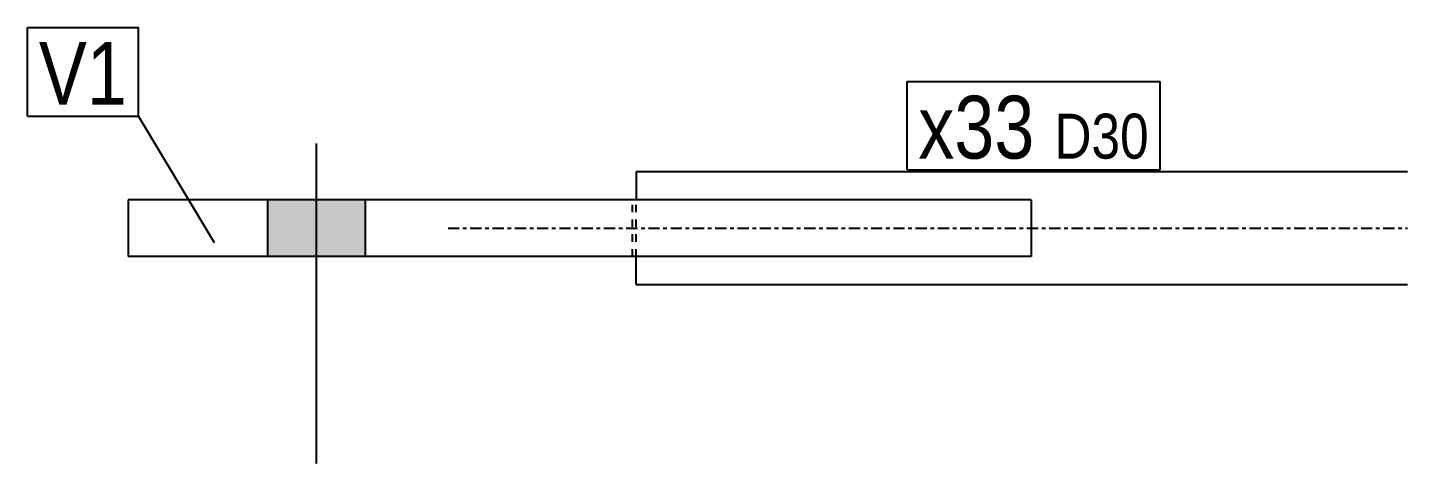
# Model space of a CAD drawing. Header units: millimetres. Extents: x 12 to 19728, y -28 to 365.
# Drawn here: x 12 to 378.7, y -28 to 87.8 of the extents above; entities that cross this region are included whole.
import ezdxf

# ---------------------------------------------------------------- set-up
doc = ezdxf.new("R2010")
doc.units = ezdxf.units.MM
doc.linetypes.add('DXK_LINE_DOT2', pattern=[3.9198, 1.9599, -1.9599])
doc.linetypes.add('DXK_LINE_DOT3', pattern=[5.9187, 2.979, -0.9799, 0.9799, -0.9799])
doc.layers.add('STÅL', color=7, linetype='Continuous')
doc.layers.add('TEKST', color=7, linetype='Continuous')
doc.styles.add('Arial Narrow', font='ARIALN.TTF', dxfattribs={"height": 0.2})

msp = doc.modelspace()

# ---------------------------------------------------------------- hatches: boundary and pattern name
at = {"layer": 'STÅL', "linetype": 'Continuous'}
msp.add_hatch(color=96, dxfattribs=at).paths.add_polyline_path([(75.74, 27), (101.74, 27), (101.74, 42), (75.74, 42)])

# ---------------------------------------------------------------- linework, layer by layer
at = {"layer": 'STÅL', "color": 96, "linetype": 'Continuous'}
for p, q in [((88.74, 57), (88.74, -28)), ((75.74, 42), (75.74, 27)), ((101.74, 42), (101.74, 27))]:
    msp.add_line(p, q, dxfattribs=at)
at = {"layer": 'STÅL', "color": 2, "linetype": 'Continuous'}
for p, q in [((378.74, 49.5), (173.74, 49.5)), ((173.74, 49.5), (173.74, 42)), ((278.74, 42), (38.74, 42)), ((38.74, 42), (38.74, 27)), ((278.74, 42), (278.74, 27)), ((278.74, 27), (38.74, 27)), ((173.74, 19.5), (173.74, 27)), ((173.74, 19.5), (378.74, 19.5))]:
    msp.add_line(p, q, dxfattribs=at)
at = {"layer": 'STÅL', "color": 7, "linetype": 'DXK_LINE_DOT2'}
for p, q in [((172.74, 27), (172.74, 42)), ((173.74, 27), (173.74, 42))]:
    msp.add_line(p, q, dxfattribs=at)
at = {"layer": 'STÅL', "color": 7, "linetype": 'DXK_LINE_DOT3'}
msp.add_line((123.74, 34.5), (378.74, 34.5), dxfattribs=at)
at = {"layer": 'TEKST', "color": 7, "linetype": 'Continuous'}
for p, q in [((12, 87.81), (41.45, 87.81)), ((12, 64.31), (12, 87.81)), ((41.45, 64.31), (41.45, 87.81)), ((245.74, 73.5), (313.03, 73.5)), ((245.74, 50), (245.74, 73.5)), ((313.03, 50), (313.03, 73.5)), ((12, 64.31), (41.45, 64.31)), ((61.64, 30.58), (41.45, 64.31)), ((245.74, 50), (313.03, 50))]:
    msp.add_line(p, q, dxfattribs=at)

# ---------------------------------------------------------------- wipeouts: each hides what was drawn before it
at = {"color": 0}
for points in [[(38.45, 67.31), (38.45, 84.81), (15, 84.81), (15, 67.31)], [(279.66, 53), (279.66, 70.5), (248.74, 70.5), (248.74, 53)], [(310.03, 53), (310.03, 65.5), (284.91, 65.5), (284.91, 53)]]:
    msp.add_wipeout(points, dxfattribs=at).dxf.layer = 'TEKST'

# ---------------------------------------------------------------- next in the draw order: wipeouts: each hides what was drawn before it
for points in [[(38.45, 67.31), (38.45, 84.81), (15, 84.81), (15, 67.31)], [(279.66, 53), (279.66, 70.5), (248.74, 70.5), (248.74, 53)], [(310.03, 53), (310.03, 65.5), (284.91, 65.5), (284.91, 53)]]:
    msp.add_wipeout(points, dxfattribs=at).dxf.layer = 'TEKST'

# ---------------------------------------------------------------- next in the draw order: texts
at = {"layer": 'TEKST', "color": 3, "style": 'Arial Narrow'}
for s, height, p in [('V1', 16.702, (15, 67.31)), ('x33', 16.702, (248.74, 53)), ('D30', 11.93, (284.91, 53))]:
    msp.add_text(s, height=height, dxfattribs=at).set_placement(p)

doc.saveas('drawing.dxf')
